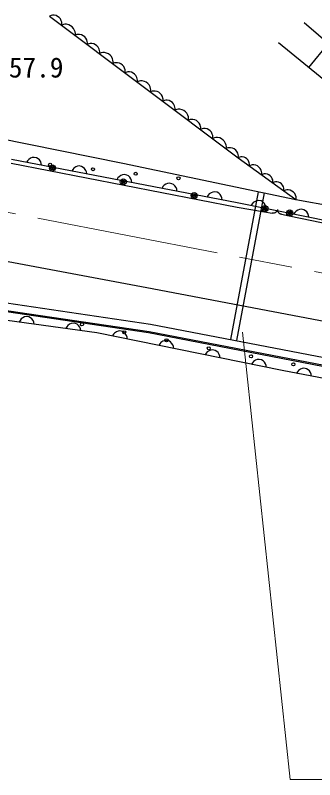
# Model space of a CAD drawing. Units: millimetres, scale not verified. Extents: x 40000 to 680000, y 20000 to 380000.
# Drawn here: x 137329 to 157009, y 256246 to 306396 of the extents above; entities that cross this region are included whole.
import ezdxf
from ezdxf.enums import TextEntityAlignment as Align

# ---------------------------------------------------------------- set-up
doc = ezdxf.new("R2010")
doc.units = ezdxf.units.MM
doc.header["$LTSCALE"] = 1000
doc.linetypes.add('CHAIN', pattern=[18.5, 12, -1.5, 3.5, -1.5])
for name, color, linetype, lineweight in [('S-BGD', 7, 'Continuous', 25), ('S-BMK', 2, 'CHAIN', 13), ('S-STR-HTXT', 7, 'Continuous', 13), ('S-STR-STRC', 7, 'Continuous', 25)]:
    doc.layers.add(name, color=color, linetype=linetype, lineweight=lineweight)
doc.styles.add('ＭＳ ゴシック', font='')
doc.styles.get('ＭＳ ゴシック').set_extended_font_data('MS Gothic')

msp = doc.modelspace()

# ---------------------------------------------------------------- linework, layer by layer
at = {"layer": 'S-BGD'}
for p, q in [((139692, 306384), (139584, 306340)), ((139584, 306340), (151985, 297055)), ((139776, 306396), (139692, 306384)), ((139876, 306396), (139776, 306396)), ((140008, 306372), (139876, 306396)), ((140116, 306316), (140008, 306372)), ((140212, 306245), (140116, 306316)), ((140296, 306157), (140212, 306245)), ((140356, 306037), (140296, 306157)), ((140384, 305941), (140356, 306037)), ((140396, 305857), (140384, 305941)), ((156320, 305930), (173511, 291044)), ((140384, 305741), (140396, 305857)), ((140503, 305789), (140384, 305741)), ((140595, 305803), (140503, 305789)), ((140705, 305803), (140595, 305803)), ((140851, 305776), (140705, 305803)), ((140969, 305715), (140851, 305776)), ((141075, 305636), (140969, 305715)), ((141167, 305539), (141075, 305636)), ((141233, 305407), (141167, 305539)), ((141264, 305302), (141233, 305407)), ((141278, 305209), (141264, 305302)), ((141265, 305082), (141278, 305209)), ((141372, 305126), (141265, 305082)), ((141456, 305138), (141372, 305126)), ((141556, 305138), (141456, 305138)), ((141688, 305114), (141556, 305138)), ((141796, 305058), (141688, 305114)), ((141892, 304986), (141796, 305058)), ((141976, 304898), (141892, 304986)), ((142037, 304779), (141976, 304898)), ((142065, 304683), (142037, 304779)), ((142077, 304599), (142065, 304683)), ((142065, 304483), (142077, 304599)), ((142173, 304527), (142065, 304483)), ((142257, 304539), (142173, 304527)), ((142357, 304539), (142257, 304539)), ((142489, 304515), (142357, 304539)), ((142597, 304459), (142489, 304515)), ((142693, 304387), (142597, 304459)), ((170622, 291578), (154627, 304586)), ((156627, 302960), (157917, 304547)), ((142777, 304299), (142693, 304387)), ((142837, 304179), (142777, 304299)), ((142865, 304083), (142837, 304179)), ((142877, 303999), (142865, 304083)), ((142865, 303883), (142877, 303999)), ((142984, 303932), (142865, 303883)), ((143076, 303945), (142984, 303932)), ((143186, 303945), (143076, 303945)), ((143331, 303919), (143186, 303945)), ((143450, 303858), (143331, 303919)), ((143556, 303778), (143450, 303858)), ((143648, 303682), (143556, 303778)), ((143714, 303550), (143648, 303682)), ((143745, 303444), (143714, 303550)), ((143758, 303352), (143745, 303444)), ((143745, 303224), (143758, 303352)), ((143853, 303268), (143745, 303224)), ((143937, 303281), (143853, 303268)), ((144037, 303281), (143937, 303281)), ((144169, 303257), (144037, 303281)), ((144277, 303201), (144169, 303257)), ((144373, 303129), (144277, 303201)), ((144457, 303041), (144373, 303129)), ((144517, 302921), (144457, 303041)), ((144545, 302825), (144517, 302921)), ((144557, 302741), (144545, 302825)), ((144545, 302625), (144557, 302741)), ((144653, 302669), (144545, 302625)), ((144737, 302681), (144653, 302669)), ((144837, 302681), (144737, 302681)), ((144969, 302658), (144837, 302681)), ((145077, 302602), (144969, 302658)), ((145173, 302530), (145077, 302602)), ((145257, 302442), (145173, 302530)), ((145317, 302322), (145257, 302442)), ((145346, 302226), (145317, 302322)), ((145358, 302142), (145346, 302226)), ((145346, 302026), (145358, 302142)), ((145464, 302075), (145346, 302026)), ((145557, 302088), (145464, 302075)), ((145667, 302088), (145557, 302088)), ((145812, 302062), (145667, 302088)), ((145931, 302000), (145812, 302062)), ((146036, 301921), (145931, 302000)), ((146129, 301824), (146036, 301921)), ((146195, 301692), (146129, 301824)), ((146226, 301587), (146195, 301692)), ((146239, 301495), (146226, 301587)), ((146226, 301367), (146239, 301495)), ((146334, 301411), (146226, 301367)), ((146418, 301423), (146334, 301411)), ((146518, 301423), (146418, 301423)), ((146650, 301399), (146518, 301423)), ((146758, 301343), (146650, 301399)), ((146854, 301272), (146758, 301343)), ((146938, 301184), (146854, 301272)), ((146998, 301064), (146938, 301184)), ((147026, 300968), (146998, 301064)), ((147038, 300884), (147026, 300968)), ((147026, 300768), (147038, 300884)), ((147134, 300812), (147026, 300768)), ((147218, 300824), (147134, 300812)), ((147318, 300824), (147218, 300824)), ((147450, 300800), (147318, 300824)), ((147558, 300744), (147450, 300800)), ((147654, 300672), (147558, 300744)), ((147738, 300584), (147654, 300672)), ((147798, 300465), (147738, 300584)), ((147826, 300369), (147798, 300465)), ((147838, 300285), (147826, 300369)), ((147826, 300169), (147838, 300285)), ((147945, 300217), (147826, 300169)), ((148037, 300230), (147945, 300217)), ((148147, 300231), (148037, 300230)), ((148293, 300204), (148147, 300231)), ((148411, 300143), (148293, 300204)), ((148517, 300064), (148411, 300143)), ((148609, 299967), (148517, 300064)), ((148676, 299835), (148609, 299967)), ((148706, 299730), (148676, 299835)), ((148720, 299637), (148706, 299730)), ((148707, 299510), (148720, 299637)), ((148815, 299554), (148707, 299510)), ((148899, 299566), (148815, 299554)), ((148998, 299566), (148899, 299566)), ((149130, 299542), (148998, 299566)), ((149238, 299486), (149130, 299542)), ((149334, 299414), (149238, 299486)), ((149419, 299326), (149334, 299414)), ((149479, 299206), (149419, 299326)), ((149507, 299110), (149479, 299206)), ((149519, 299026), (149507, 299110)), ((149507, 298910), (149519, 299026)), ((149615, 298955), (149507, 298910)), ((149699, 298967), (149615, 298955)), ((149799, 298967), (149699, 298967)), ((149931, 298943), (149799, 298967)), ((150039, 298887), (149931, 298943)), ((135278, 298539), (144402, 296699)), ((150135, 298815), (150039, 298887)), ((150219, 298727), (150135, 298815)), ((150279, 298607), (150219, 298727)), ((150307, 298511), (150279, 298607)), ((150319, 298427), (150307, 298511)), ((150307, 298311), (150319, 298427)), ((150426, 298360), (150307, 298311)), ((150518, 298373), (150426, 298360)), ((150628, 298373), (150518, 298373)), ((150773, 298347), (150628, 298373)), ((150892, 298285), (150773, 298347)), ((150998, 298206), (150892, 298285)), ((151090, 298110), (150998, 298206)), ((151156, 297978), (151090, 298110)), ((151187, 297872), (151156, 297978)), ((151200, 297780), (151187, 297872)), ((151187, 297652), (151200, 297780)), ((151295, 297696), (151187, 297652)), ((151379, 297708), (151295, 297696)), ((151479, 297708), (151379, 297708)), ((151611, 297685), (151479, 297708)), ((151719, 297629), (151611, 297685)), ((151815, 297557), (151719, 297629)), ((151899, 297469), (151815, 297557)), ((151959, 297349), (151899, 297469)), ((151915, 294103), (137085, 296932)), ((138216, 296940), (138139, 296853)), ((138333, 297020), (138216, 296940)), ((138443, 297060), (138333, 297020)), ((138568, 297077), (138443, 297060)), ((138725, 297047), (138568, 297077)), ((138836, 296985), (138725, 297047)), ((138923, 296907), (138836, 296985)), ((139002, 296790), (138923, 296907)), ((151987, 297253), (151959, 297349)), ((152082, 297096), (151985, 297055)), ((151985, 297055), (155764, 294312)), ((151999, 297169), (151987, 297253)), ((151988, 297053), (151999, 297169)), ((152157, 297108), (152082, 297096)), ((152247, 297109), (152157, 297108)), ((152366, 297089), (152247, 297109)), ((152464, 297040), (152366, 297089)), ((152551, 296977), (152464, 297040)), ((152628, 296899), (152551, 296977)), ((152684, 296792), (152628, 296899)), ((137066, 296696), (151907, 293815)), ((138139, 296853), (138077, 296743)), ((139042, 296681), (139002, 296790)), ((139059, 296556), (139042, 296681)), ((141299, 296454), (141182, 296374)), ((141409, 296494), (141299, 296454)), ((141534, 296511), (141409, 296494)), ((141691, 296481), (141534, 296511)), ((141802, 296419), (141691, 296481)), ((141889, 296341), (141802, 296419)), ((144402, 296699), (155764, 294313)), ((152710, 296706), (152684, 296792)), ((152722, 296631), (152710, 296706)), ((152713, 296526), (152722, 296631)), ((152821, 296572), (152713, 296526)), ((152904, 296585), (152821, 296572)), ((153004, 296587), (152904, 296585)), ((153137, 296565), (153004, 296587)), ((153245, 296511), (153137, 296565)), ((153343, 296440), (153245, 296511)), ((153428, 296353), (153343, 296440)), ((141105, 296287), (141043, 296177)), ((141182, 296374), (141105, 296287)), ((141968, 296224), (141889, 296341)), ((142008, 296115), (141968, 296224)), ((142025, 295990), (142008, 296115)), ((144265, 295888), (144149, 295808)), ((144375, 295928), (144265, 295888)), ((144500, 295945), (144375, 295928)), ((144657, 295915), (144500, 295945)), ((144768, 295853), (144657, 295915)), ((153490, 296234), (153428, 296353)), ((153519, 296139), (153490, 296234)), ((153533, 296055), (153519, 296139)), ((153522, 295939), (153533, 296055)), ((153619, 295980), (153522, 295939)), ((153694, 295992), (153619, 295980)), ((153784, 295994), (153694, 295992)), ((153903, 295974), (153784, 295994)), ((154001, 295925), (153903, 295974)), ((154089, 295862), (154001, 295925)), ((144071, 295722), (144009, 295611)), ((144149, 295808), (144071, 295722)), ((144855, 295776), (144768, 295853)), ((144934, 295659), (144855, 295776)), ((144974, 295549), (144934, 295659)), ((144991, 295424), (144974, 295549)), ((154166, 295784), (154089, 295862)), ((154221, 295677), (154166, 295784)), ((154248, 295591), (154221, 295677)), ((154260, 295515), (154248, 295591)), ((154251, 295411), (154260, 295515)), ((154347, 295452), (154251, 295411)), ((154423, 295464), (154347, 295452)), ((154513, 295465), (154423, 295464)), ((154632, 295445), (154513, 295465)), ((154730, 295397), (154632, 295445)), ((154817, 295333), (154730, 295397)), ((147037, 295156), (146975, 295045)), ((147115, 295243), (147037, 295156)), ((147231, 295322), (147115, 295243)), ((147341, 295362), (147231, 295322)), ((147466, 295379), (147341, 295362)), ((147623, 295349), (147466, 295379)), ((147734, 295287), (147623, 295349)), ((147821, 295210), (147734, 295287)), ((147900, 295093), (147821, 295210)), ((147940, 294983), (147900, 295093)), ((147957, 294858), (147940, 294983)), ((154894, 295255), (154817, 295333)), ((154949, 295148), (154894, 295255)), ((154976, 295062), (154949, 295148)), ((154988, 294987), (154976, 295062)), ((154979, 294882), (154988, 294987)), ((155086, 294928), (154979, 294882)), ((155170, 294941), (155086, 294928)), ((155270, 294943), (155170, 294941)), ((155402, 294921), (155270, 294943)), ((155511, 294867), (155402, 294921)), ((150003, 294590), (149941, 294479)), ((150081, 294677), (150003, 294590)), ((150197, 294756), (150081, 294677)), ((150307, 294796), (150197, 294756)), ((150432, 294813), (150307, 294796)), ((150589, 294783), (150432, 294813)), ((150700, 294721), (150589, 294783)), ((150787, 294644), (150700, 294721)), ((150866, 294527), (150787, 294644)), ((150906, 294417), (150866, 294527)), ((150923, 294292), (150906, 294417)), ((153296, 294822), (151472, 285127)), ((153689, 294748), (151865, 285053)), ((155608, 294796), (155511, 294867)), ((155693, 294710), (155608, 294796)), ((155755, 294591), (155693, 294710)), ((155785, 294495), (155755, 294591)), ((155798, 294411), (155785, 294495)), ((155788, 294295), (155798, 294411)), ((163150, 291819), (151915, 294103)), ((152893, 294026), (152830, 293917)), ((152971, 294112), (152893, 294026)), ((153089, 294190), (152971, 294112)), ((153199, 294229), (153089, 294190)), ((153325, 294244), (153199, 294229)), ((153481, 294213), (153325, 294244)), ((153591, 294149), (153481, 294213)), ((153677, 294071), (153591, 294149)), ((153755, 293953), (153677, 294071)), ((153794, 293843), (153755, 293953)), ((155764, 294313), (166523, 292335)), ((151907, 293815), (153710, 293507)), ((153710, 293507), (154203, 293423)), ((153809, 293717), (153794, 293843)), ((154281, 293410), (154203, 293423)), ((154354, 293418), (154281, 293410)), ((154408, 293439), (154354, 293418)), ((154466, 293480), (154408, 293439)), ((154504, 293524), (154466, 293480)), ((154534, 293580), (154504, 293524)), ((154540, 293619), (154534, 293580)), ((154583, 293617), (154590, 293647)), ((154583, 293566), (154583, 293617)), ((154600, 293501), (154583, 293566)), ((154621, 293456), (154600, 293501)), ((154654, 293419), (154621, 293456)), ((154707, 293377), (154654, 293419)), ((155701, 293455), (155638, 293346)), ((155780, 293541), (155701, 293455)), ((155898, 293619), (155780, 293541)), ((156008, 293658), (155898, 293619)), ((156133, 293673), (156008, 293658)), ((156290, 293642), (156133, 293673)), ((156400, 293578), (156290, 293642)), ((156486, 293500), (156400, 293578)), ((156564, 293382), (156486, 293500)), ((156603, 293272), (156564, 293382)), ((154754, 293357), (154707, 293377)), ((154832, 293341), (154754, 293357)), ((154832, 293341), (155321, 293238)), ((155321, 293238), (163032, 291625)), ((156618, 293146), (156603, 293272)), ((119544, 290081), (146212, 286142)), ((119447, 289528), (146090, 285576)), ((119471, 289586), (146129, 285649)), ((142680, 285567), (130422, 287253)), ((137644, 286381), (137588, 286267)), ((137717, 286471), (137644, 286381)), ((137830, 286557), (137717, 286471)), ((137937, 286603), (137830, 286557)), ((138061, 286626), (137937, 286603)), ((138220, 286604), (138061, 286626)), ((138333, 286548), (138220, 286604)), ((138424, 286475), (138333, 286548)), ((138510, 286362), (138424, 286475)), ((138555, 286255), (138510, 286362)), ((138579, 286131), (138555, 286255)), ((140709, 285959), (140653, 285846)), ((140782, 286050), (140709, 285959)), ((140895, 286135), (140782, 286050)), ((141002, 286181), (140895, 286135)), ((141126, 286204), (141002, 286181)), ((141285, 286183), (141126, 286204)), ((141398, 286127), (141285, 286183)), ((141489, 286054), (141398, 286127)), ((141574, 285941), (141489, 286054)), ((141620, 285834), (141574, 285941)), ((146212, 286142), (191918, 277334)), ((141643, 285709), (141620, 285834)), ((154865, 283084), (142680, 285567)), ((143777, 285466), (143714, 285356)), ((143856, 285552), (143777, 285466)), ((143974, 285630), (143856, 285552)), ((144083, 285668), (143974, 285630)), ((144209, 285684), (144083, 285668)), ((144366, 285652), (144209, 285684)), ((144475, 285589), (144366, 285652)), ((144561, 285510), (144475, 285589)), ((144639, 285392), (144561, 285510)), ((144678, 285282), (144639, 285392)), ((146090, 285576), (186032, 277861)), ((146129, 285649), (191825, 276843)), ((144693, 285156), (144678, 285282)), ((146902, 284931), (146823, 284845)), ((147020, 285009), (146902, 284931)), ((147130, 285048), (147020, 285009)), ((147255, 285063), (147130, 285048)), ((147412, 285031), (147255, 285063)), ((147521, 284968), (147412, 285031)), ((147607, 284889), (147521, 284968)), ((147685, 284771), (147607, 284889)), ((146823, 284845), (146760, 284735)), ((147724, 284661), (147685, 284771)), ((147740, 284536), (147724, 284661)), ((150066, 284388), (149948, 284310)), ((150176, 284427), (150066, 284388)), ((150301, 284442), (150176, 284427)), ((150458, 284410), (150301, 284442)), ((150568, 284347), (150458, 284410)), ((149869, 284224), (149806, 284115)), ((149948, 284310), (149869, 284224)), ((150654, 284269), (150568, 284347)), ((150732, 284151), (150654, 284269)), ((150770, 284041), (150732, 284151)), ((150786, 283915), (150770, 284041)), ((152916, 283604), (152852, 283494)), ((152994, 283690), (152916, 283604)), ((153112, 283768), (152994, 283690)), ((153222, 283806), (153112, 283768)), ((153348, 283822), (153222, 283806)), ((153504, 283790), (153348, 283822)), ((153614, 283727), (153504, 283790)), ((153700, 283648), (153614, 283727)), ((153778, 283530), (153700, 283648)), ((153817, 283420), (153778, 283530)), ((153832, 283295), (153817, 283420)), ((169241, 280349), (154865, 283084)), ((155874, 283014), (155812, 282904)), ((155951, 283101), (155874, 283014)), ((156068, 283181), (155951, 283101)), ((156177, 283221), (156068, 283181)), ((156303, 283238), (156177, 283221)), ((156460, 283208), (156303, 283238)), ((156570, 283146), (156460, 283208)), ((156657, 283069), (156570, 283146)), ((156737, 282952), (156657, 283069)), ((156777, 282842), (156737, 282952)), ((156794, 282717), (156777, 282842))]:
    msp.add_line(p, q, dxfattribs=at)
for centre, major_axis in [((139621, 296595), (0, 100)), ((139775, 296374), (0, 200)), ((139775, 296374), (0, 120)), ((139775, 296374), (0, 40)), ((142433, 296298), (0, 100)), ((145244, 296000), (0, 100)), ((144430, 295470), (0, 200)), ((144430, 295470), (0, 120)), ((144430, 295470), (0, 40)), ((148056, 295703), (0, 100)), ((149085, 294566), (0, 200)), ((149085, 294566), (0, 120)), ((149085, 294566), (0, 40)), ((153743, 293704), (0, 200)), ((153743, 293704), (0, 120)), ((153743, 293704), (0, 40)), ((155362, 293434), (0, 200)), ((155362, 293434), (0, 120)), ((155362, 293434), (0, 40)), ((141711, 286121), (0, 100)), ((144490, 285597), (0, 100)), ((147268, 285073), (0, 100)), ((150047, 284549), (0, 100)), ((152825, 284025), (0, 100)), ((155604, 283501), (0, 100))]:
    msp.add_ellipse(centre, major_axis=major_axis, ratio=0.99998, dxfattribs=at)
at = {"layer": 'S-BMK'}
msp.add_line((120647, 296567), (166008, 287861), dxfattribs=at)
at = {"layer": 'S-STR-HTXT'}
for p, q in [((152262, 285599), (155395, 256253)), ((155395, 256253), (184740, 256246))]:
    msp.add_line(p, q, dxfattribs=at)
at = {"layer": 'S-STR-STRC'}
for p, q in [((134674, 290644), (145969, 288527)), ((145969, 288527), (163888, 285157))]:
    msp.add_line(p, q, dxfattribs=at)

# ---------------------------------------------------------------- texts
at = {"layer": 'S-BGD', "style": 'ＭＳ ゴシック'}
msp.add_text('57.9', height=1320, rotation=359.986, dxfattribs=at).set_placement((136905, 301917), align=Align.BOTTOM_LEFT)

doc.saveas('drawing.dxf')
